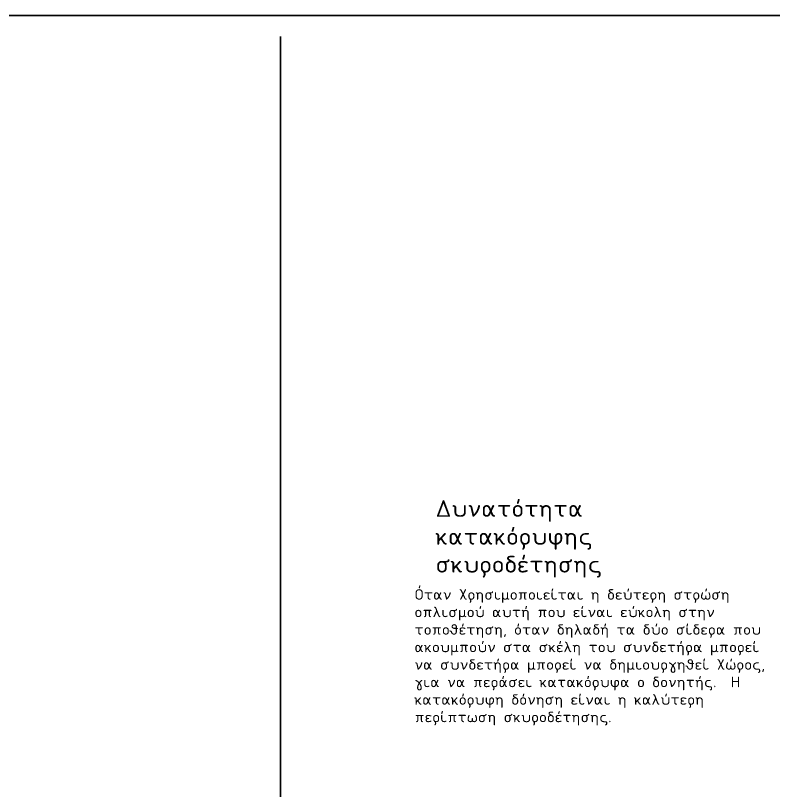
# Model space of a CAD drawing. Header units: millimetres. Extents: x -2171 to 1563, y -1758 to -1505.
# Drawn here: x 1354.48 to 1363.55, y -1600.68 to -1591.41 of the extents above; entities that cross this region are included whole.
import ezdxf

# ---------------------------------------------------------------- set-up
doc = ezdxf.new("R2010")
doc.units = ezdxf.units.MM
doc.layers.add('-S_TEXT', color=3, linetype='Continuous')
doc.layers.add('Tablet', color=7, linetype='Continuous', true_color=0x0180ff)
doc.styles.add('Annotative', font='romans.shx')

msp = doc.modelspace()

# ---------------------------------------------------------------- linework, layer by layer
at = {"layer": '-S_TEXT', "color": 3, "linetype": 'Continuous', "ltscale": 0.5}
msp.add_lwpolyline([(1382.1907, -1619.806), (1341.2407, -1619.806), (1341.2407, -1591.406), (1382.1907, -1591.406)], close=True, dxfattribs=at)
at = {"color": 3}
msp.add_line((1357.6494, -1605.4347), (1357.6494, -1591.656), dxfattribs=at)
at = {"layer": 'Tablet', "color": 150}
msp.add_lwpolyline([(1343.7822, -1618.006, 0.000075, 0.000075, 0), (1373.7822, -1618.006, 0.000075, 0.000075, 0), (1373.7822, -1594.006, 0.000075, 0.000075, 0), (1343.7822, -1594.006, 0.000075, 0.000075, 0)], format="xyseb", close=True, dxfattribs=at)

# ---------------------------------------------------------------- texts
at = {"attachment_point": 1, "style": 'Annotative'}
for s, insert, char_height, width in [('Δυνατότητα κατακόρυφης σκυροδέτησης ', (1359.5067, -1597.2062), 0.2, 3.590614), ('Όταν χρησιμοποιείται η δεύτερη στρώση οπλισμού αυτή που είναι εύκολη στην τοποθέτηση, όταν δηλαδή τα δύο σίδερα που ακουμπούν στα σκέλη του συνδετήρα μπορεί να συνδετήρα μπορεί να δημιουργηθεί χώρος, για να περάσει κατακόρυφα ο δονητής.  Η κατακόρυφη δόνηση είναι η καλύτερη περίπτωση σκυροδέτησης.', (1359.253, -1598.2722), 0.1256804, 4.696252)]:
    msp.add_mtext(s, dxfattribs=dict(at, insert=insert, char_height=char_height, width=width))

doc.saveas('drawing.dxf')
